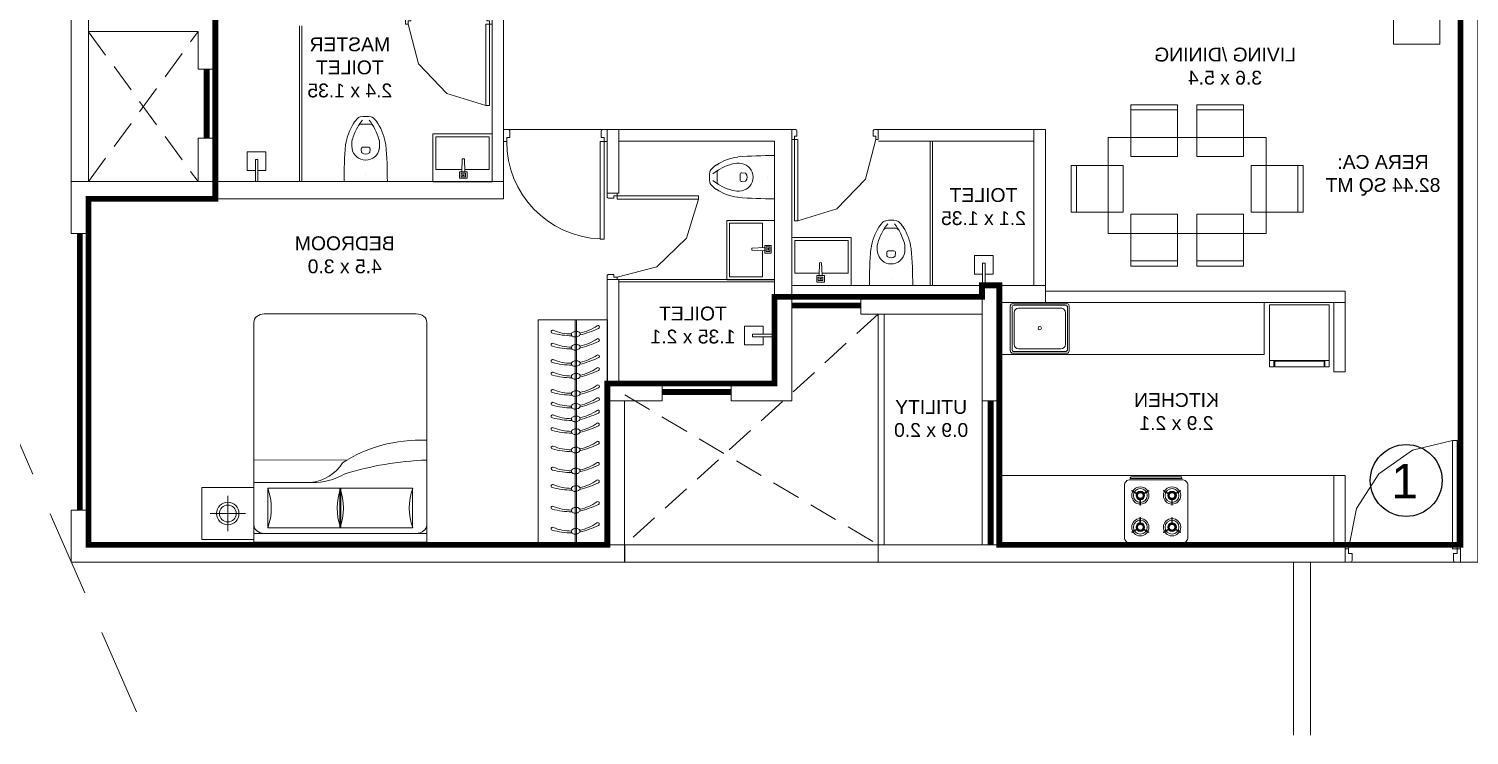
# Model space of a CAD drawing. Header units: inches. Extents: x 27644242 to 29005101, y -955243 to 216979.
# Drawn here: x 28703976 to 28716469, y -348302 to -342177 of the extents above; entities that cross this region are included whole.
import ezdxf

# ---------------------------------------------------------------- set-up
doc = ezdxf.new("R2010")
doc.units = ezdxf.units.IN
doc.header["$MEASUREMENT"] = 0
doc.set_wipeout_variables(frame=1)
for name, pattern in [('01-Xref Col Podium Lvl-1$0$HIDDEN', [0.375, 0.25, -0.125]), ('DASHED2', [0.375, 0.25, -0.125]), ('HIDDEN', [0.375, 0.25, -0.125])]:
    doc.linetypes.add(name, pattern=pattern)
doc.layers.get('Defpoints').update_dxf_attribs({"color": 8})
for name, color, linetype, lineweight in [('AHC-A-DUCT', 14, 'HIDDEN', 5), ('DOOR', 4, 'Continuous', 0), ('DOORS', 1, 'Continuous', 9), ('ELEVATION', 40, 'Continuous', 13), ('FURN', 250, 'Continuous', 0), ('RVA Site Boundary', 17, 'Continuous', 15), ('WALL', 7, 'Continuous', 20), ('WINDOW', 162, 'Continuous', 13)]:
    doc.layers.add(name, color=color, linetype=linetype, lineweight=lineweight)
doc.layers.add('text', color=7, linetype='Continuous')
doc.styles.add('AMITS', font='arial.ttf')

# ---------------------------------------------------------------- blocks, each defined once
blk = doc.blocks.new('A$C65A37FE3-flatten-3')
at = {"layer": 'DOOR', "color": 252, "true_color": 0x939598}
for p, q in [((0, -34), (0, 0)), ((0, 0), (86, 0)), ((11, -45), (56, -45)), ((56, -45), (56, -23)), ((56, -23), (86, -23)), ((86, -23), (86, 0)), ((86, -23), (86, -53)), ((86, -23), (791, -23)), ((86, -53), (791, -53)), ((791, -53), (791, -23)), ((0, -716), (0, -750)), ((11, -705), (56, -705)), ((56, -705), (56, -728)), ((56, -728), (86, -728)), ((86, -728), (86, -750)), ((0, -750), (86, -750))]:
    blk.add_line(p, q, dxfattribs=at)
for points in [[(0, -34), (3, -42), (11, -45)], [(86, -728), (430, -638), (687, -392), (791, -53)], [(11, -705), (6, -707), (2, -711), (0, -716)]]:
    blk.add_lwpolyline(points, dxfattribs=at)
blk = doc.blocks.new('A$C3A956F37-flat-1')
at = {"layer": 'FURN'}
blk.add_line((-168, 90), (0, 90), dxfattribs=at)
for points in [[(-97, 67), (-97, 0), (-259, 0), (-259, 161), (-97, 161), (-97, 90)], [(0, 67), (-191, 67), (-191, 90), (-168, 90)]]:
    blk.add_lwpolyline(points, dxfattribs=at)
blk = doc.blocks.new('A$C3C731254-flat-1')
at = {"layer": 'FURN'}
for p, q in [((-77430, -2820), (-77431, -2802)), ((-77430, -2802), (-77318, -2797)), ((-77430, -2820), (-77318, -2825))]:
    blk.add_line(p, q, dxfattribs=at)
for points in [[(-77233, -3061), (-77648, -3061), (-77648, -2547), (-77233, -2547)], [(-77263, -2843), (-77263, -2778), (-77318, -2778), (-77318, -2843)], [(-77275, -2831), (-77275, -2791), (-77306, -2791), (-77306, -2831)], [(-77287, -2819), (-77287, -2803), (-77293, -2803), (-77293, -2819)]]:
    blk.add_lwpolyline(points, close=True, dxfattribs=at)
blk.add_lwpolyline([(-77339, -2824), (-77339, -3036), (-77623, -3036), (-77623, -2572), (-77339, -2572), (-77339, -2798)], dxfattribs=at)
blk = doc.blocks.new('A$C3D5F2F58')
at = {"color": 0, "linetype": 'ByBlock'}
blk.add_wipeout([(188, 0), (-188, 0), (-185, -125), (-183, -194), (-179, -263), (-176, -302), (-170, -349), (-151, -415), (-144, -433), (-131, -459), (-112, -495), (-106, -504), (-86, -530), (-72, -545), (-64, -553), (-56, -558), (-41, -562), (-23, -564), (3, -565), (30, -563), (47, -561), (56, -558), (74, -543), (101, -511), (135, -451), (158, -392), (171, -340), (179, -260), (185, -136), (187, -46)], dxfattribs=at)
for p, q in [((-188, 0), (188, 0)), ((0, -63), (0, -63)), ((-38, -282), (-36, -255)), ((-24, -298), (24, -298)), ((36, -255), (38, -282)), ((-43, -497), (43, -497))]:
    blk.add_line(p, q, dxfattribs=at)
at = {"color": 0, "linetype": 'ByBlock', "extrusion": (0, 0, -1)}
for centre, major_axis, ratio, start_param, end_param in [((3903, 5), (4088, 164), 0.940247, 3.100232, 3.182953), ((-3903, 5), (-4088, 164), 0.940247, 3.100232, 3.182953), ((0, -305), (84.4, 84.4), 1, 4.07333, 6.922251), ((-27, -256), (6.03, 6.03), 1, 4.01894, 4.852375), ((0, -292), (-38.2, 38.2), 1, 0.139988, 1.430816), ((27, -256), (6.03, 6.03), 1, -0.139979, 0.693472), ((276, -258), (321, 321), 1, 3.353441, 3.79389), ((87, -319), (147, 147), 1, 3.705861, 4.079165), ((326, -246), (-323, 323), 1, 4.816657, 5.23508), ((-24, -284), (10, 10), 1, 2.356198, 4.018929), ((24, -284), (-10, 10), 1, 2.264265, 3.926995), ((-326, -246), (-323, 323), 1, 2.618909, 3.037332), ((-276, -258), (-321, 321), 1, 2.489302, 2.929752), ((-87, -319), (-147, 147), 1, 2.204028, 2.577331), ((-43, -474), (16.1, 16.1), 1, 2.356198, 3.387836), ((43, -474), (16.1, 16.1), 1, 1.324559, 2.356198), ((119, -350), (193, 193), 1, 3.092098, 3.328462), ((-41, -527), (24.1, 24.1), 1, 2.528301, 3.092099), ((0, -292), (-193, 193), 1, 3.75489, 4.099099), ((41, -527), (24.1, 24.1), 1, 1.620298, 2.184095), ((-119, -350), (193, 193), 1, 1.383935, 1.620298)]:
    blk.add_ellipse(centre, major_axis=major_axis, ratio=ratio, start_param=start_param, end_param=end_param, dxfattribs=at)
blk = doc.blocks.new('A$C3E645E75')
at = {"extrusion": (0, 0, -1), "zscale": -0.9999999999999998, "rotation": 179.9999999999989}
blk.add_blockref('A$C3D5F2F58', (0, 0), dxfattribs=at)
blk = doc.blocks.new('A$C6E20521E-flatten-1')
at = {"layer": 'DOORS', "color": 251}
for p, q in [((30, 115), (30, 1054)), ((70, 1054), (30, 1054)), ((70, 115), (70, 1054)), ((30, 115), (0, 115)), ((0, 0), (0, 115)), ((0, 0), (1000, 0)), ((30, 75), (30, 115)), ((30, 115), (70, 115)), ((60, 75), (30, 75)), ((60, 15), (60, 75)), ((940, 15), (940, 75)), ((940, 75), (970, 75)), ((970, 75), (970, 115)), ((970, 115), (1000, 115)), ((1000, 0), (1000, 115)), ((45, 0), (0, 0)), ((955, 0), (1000, 0))]:
    blk.add_line(p, q, dxfattribs=at)
for points in [[(970, 115), (902, 465), (709, 765), (417, 972), (70, 1054)], [(45, 0), (52, 2), (58, 7), (60, 15)], [(940, 15), (944, 4), (955, 0)]]:
    blk.add_lwpolyline(points, dxfattribs=at)
blk = doc.blocks.new('A$C6E20521E-flat-1-flatten-1')
at = {"layer": 'DOORS', "color": 251}
for p, q in [((-63, 103), (-63, 949)), ((-63, 949), (-27, 949)), ((-27, 103), (-27, 949)), ((-900, 0), (-900, 103)), ((-873, 103), (-900, 103)), ((0, 0), (-900, 0)), ((-873, 67), (-873, 103)), ((-846, 67), (-873, 67)), ((-846, 13), (-846, 67)), ((-27, 103), (-63, 103)), ((-54, 13), (-54, 67)), ((-54, 67), (-27, 67)), ((-27, 103), (0, 103)), ((-27, 67), (-27, 103)), ((0, 0), (0, 103)), ((-859, 0), (-900, 0)), ((-40, 0), (0, 0))]:
    blk.add_line(p, q, dxfattribs=at)
at = {"layer": 'DOORS', "color": 251, "extrusion": (0, 0, -1)}
for centre, major_axis, start_param, end_param in [((-27, 103), (-729, -429), 0.531535, 2.059765), ((-859, 13), (-11.7, -6.7), 3.665191, 5.235988), ((-40, 13), (-11.7, -6.7), 5.235988, 6.806784)]:
    blk.add_ellipse(centre, major_axis=major_axis, ratio=1, start_param=start_param, end_param=end_param, dxfattribs=at)
blk = doc.blocks.new('A$C700F438C')
at = {"layer": 'FURN', "color": 8, "extrusion": (-6.65399e-08, 5.27913e-08, 1)}
for p, q in [((0.073, 1.5, 0), (1.83, 1.5, 0)), ((1.98, 1.5, 0), (1.53, 1.5, 0)), ((1.98, 1.5, 0), (1.53, 1.5, 0)), ((1.98, 1.5, 0), (1.53, 1.5, 0)), ((1.904, 1.5, 0), (1.904, 0, 0)), ((0, 0.091, 0), (0, 1.409, 0)), ((1.855, 1.378, 0), (1.512, 1.378, 0)), ((1.512, 1.378, 0), (1.512, 0.747, 0)), ((1.855, 0.747, 0), (1.855, 1.378, 0)), ((1.267, 0.799, 0), (1.267, 0, 0)), ((1.512, 0.122, 0), (1.512, 0.754, 0)), ((1.512, 0.754, 0), (1.855, 0.754, 0)), ((1.855, 0.754, 0), (1.855, 0.122, 0)), ((1.512, 0.747, 0), (1.855, 0.747, 0)), ((1.463, 0.503, 0), (1.463, 0, 0)), ((1.83, 0, 0), (0.074, 0, 0)), ((1.855, 0.122, 0), (1.512, 0.122, 0)), ((1.904, 0, 0), (1.98, 0, 0))]:
    blk.add_line(p, q, dxfattribs=at)
at = {"layer": 'FURN', "linetype": 'Continuous', "lineweight": 0, "extrusion": (-6.65399e-08, 5.27913e-08, 1)}
blk.add_line((1.83, 0, 0), (1.917, 0, 0), dxfattribs=at)
at = {"layer": 'FURN', "color": 8, "extrusion": (6.65399e-08, -5.27913e-08, -1)}
for centre, major_axis, ratio, start_param, end_param in [((0.073, 1.409, 0), (0, -0.0914, 0), 0.803207, 1.570796, 3.141593), ((1.959, 1.454, 0), (0, -1.077, 0), 0.803207, 0.880587, 1.613256), ((3.067, 1.603, 0), (0, -2.243, 0), 0.803207, 1.197175, 1.525138), ((1.83, 1.409, 0), (0, -0.0914, 0), 0.803207, 3.141593, 4.712389), ((1.683, 2.11, 0), (0, -0.762, 0), 0.803207, -0.283794, 0.283794), ((0.669, 0.085, 0), (-0.705, -0.615, 0), 0.604617, 2.952061, 3.536756), ((-0.032, 0.19, 0), (-1.467, -0.494, 0), 0.581007, 3.019706, 3.343381), ((1.684, 0.015, 0), (0, -0.762, 0), 0.803207, 2.857799, 3.425387), ((0.074, 0.091, 0), (0, -0.0914, 0), 0.803207, 0, 1.570796), ((1.83, 0.092, 0), (0, -0.0914, 0), 0.803207, -1.570796, 0)]:
    blk.add_ellipse(centre, major_axis=major_axis, ratio=ratio, start_param=start_param, end_param=end_param, dxfattribs=at)
at = {"layer": 'FURN', "color": 8, "extrusion": (-6.65399e-08, 5.27913e-08, 1)}
for centre, start_param, end_param in [((1.683, 1.485, 0), -0.283794, 0.283794), ((1.684, -0.61, 0), 2.857799, 3.425387)]:
    blk.add_ellipse(centre, major_axis=(0, -0.762, 0), ratio=0.803207, start_param=start_param, end_param=end_param, dxfattribs=at)
blk = doc.blocks.new('BEDROOM')
at = {"layer": 'FURN', "linetype": 'Continuous', "extrusion": (-5.00305e-08, -8.66553e-08, 1)}
for p, q in [((1066, 501, 0), (1066, 193, 0)), ((912, 347, 0), (1220, 347, 0))]:
    blk.add_line(p, q, dxfattribs=at)
at = {"layer": 'FURN', "ltscale": 500}
blk.add_line((1315, 122, 0), (1315, -1378, 0), dxfattribs=at)
at = {"layer": 'FURN', "ltscale": 0.05, "extrusion": (-5.00305e-08, -8.66553e-08, 1), "elevation": 0}
blk.add_lwpolyline([(1291, 122), (841, 122), (841, 572), (1291, 572)], close=True, dxfattribs=at)
at = {"layer": 'FURN', "linetype": 'Continuous', "extrusion": (-5.00305e-08, -8.66553e-08, 1)}
for radius in [97, 72.8]:
    blk.add_circle((1066, 347, 0), radius, dxfattribs=at)
at = {"layer": 'FURN', "extrusion": (-3.01072e-07, 1.30707e-07, 1), "xscale": -1000.000000000015, "yscale": 1000.000000000015, "zscale": 1000.000000000007, "rotation": 180.0236273616612}
blk.add_blockref('A$C700F438C', (-665, 121, 0), dxfattribs=at)
blk = doc.blocks.new('KITCHEN')
at = {"layer": 'FURN'}
for p, q in [((-135610, 231799, 0), (-135610, 232190, 0)), ((-135596, 231813, 0), (-135596, 232176, 0)), ((-135120, 232209, 0), (-135591, 232209, 0)), ((-135578, 231857, 0), (-135578, 232132, 0)), ((-135134, 232195, 0), (-135577, 232195, 0)), ((-135172, 232171, 0), (-135539, 232171, 0)), ((-135133, 232132, 0), (-135133, 231857, 0)), ((-135115, 231813, 0), (-135115, 232176, 0)), ((-135100, 231799, 0), (-135100, 232190, 0)), ((-135120, 231779, 0), (-135591, 231779, 0)), ((-135134, 231794, 0), (-135577, 231794, 0)), ((-135172, 231818, 0), (-135539, 231818, 0))]:
    blk.add_line(p, q, dxfattribs=at)
blk.add_circle((-135356, 231997, 0), 14.6, dxfattribs=at)
for centre, radius, start, end in [((-135591, 232190, 0), 19.4, 89.9999, 179.9999), ((-135577, 232176, 0), 19.4, 89.9999, 179.9999), ((-135539, 232132, 0), 38.9, 89.9999, 179.9999), ((-135172, 232132, 0), 38.9, 359.9999, 89.9999), ((-135134, 232176, 0), 19.4, 359.9999, 89.9999), ((-135120, 232190, 0), 19.4, 359.9999, 89.9999), ((-135591, 231799, 0), 19.4, 180.0001, 270.0001), ((-135577, 231813, 0), 19.4, 180.0001, 270.0001), ((-135539, 231857, 0), 38.9, 179.9999, 269.9999), ((-135172, 231857, 0), 38.9, 269.9999, 359.9999), ((-135134, 231813, 0), 19.4, 270.0001, 0.0001), ((-135120, 231799, 0), 19.4, 270.0001, 0.0001)]:
    blk.add_arc(centre, radius, start, end, dxfattribs=at)
blk = doc.blocks.new('gfff')
at = {"layer": 'FURN'}
for p, q in [((-395, 1840, 0), (206, 1840, 0)), ((-394, 1840, 0), (-394, -110, 0)), ((-125, 1840, 0), (-125, -110, 0)), ((-113, 1840, 0), (-113, -110, 0)), ((206, 1840, 0), (206, -110, 0)), ((-394, -110, 0), (207, -110, 0))]:
    blk.add_line(p, q, dxfattribs=at)
at = {"layer": 'FURN', "extrusion": (-6.40542e-09, 9.36485e-09, 1)}
for points in [[(-87, 1703, 0.057952), (84, 1726, 1.08017), (76, 1751, -0.102886), (-82, 1719, -0.821198)], [(-86, 1589, 0.057952), (84, 1612, 1.08017), (76, 1637, -0.102886), (-82, 1605, -0.821198)], [(-87, 1448, 0.057952), (84, 1471, 1.08017), (76, 1496, -0.102886), (-82, 1464, -0.821198)], [(-86, 1338, 0.057952), (84, 1361, 1.08017), (76, 1386, -0.102886), (-82, 1354, -0.821198)], [(-87, 1188, 0.057952), (84, 1211, 1.08017), (76, 1236, -0.102886), (-82, 1204, -0.821198)], [(-86, 1077, 0.057952), (84, 1100, 1.08017), (76, 1125, -0.102886), (-82, 1093, -0.821198)], [(-86, 968, 0.057952), (84, 992, 1.08017), (76, 1016, -0.102886), (-82, 984, -0.821198)], [(-86, 858, 0.057952), (84, 881, 1.08017), (76, 906, -0.102886), (-82, 874, -0.821198)], [(-86, 698, 0.057952), (84, 722, 1.08017), (76, 746, -0.102886), (-82, 715, -0.821198)], [(-86, 516, 0.057952), (84, 539, 1.08017), (76, 564, -0.102886), (-82, 532, -0.821198)], [(-86, 364, 0.057952), (84, 387, 1.08017), (76, 412, -0.102886), (-82, 380, -0.821198)], [(-86, 176, 0.057952), (85, 199, 1.08017), (76, 224, -0.102886), (-81, 192, -0.821198)], [(-86, -7, 0.057952), (85, 17, 1.08017), (76, 41, -0.102886), (-81, 10, -0.821198)]]:
    blk.add_lwpolyline(points, format="xyb", dxfattribs=at)
for points in [[(-81, 1713, 0.144333), (-83, 1722, 0.107177), (-91, 1731, 0.077818), (-102, 1738, 0.065016), (-117, 1741, 0.065016), (-132, 1741, 0.077818), (-144, 1737, 0.107177), (-154, 1729, 0.144333), (-157, 1721, 0.144333), (-155, 1712, 0.107177), (-148, 1702, 0.077818), (-137, 1696, 0.065016), (-122, 1693, 0.065016), (-106, 1693, 0.077818), (-94, 1697, 0.107177), (-85, 1705, 0.144333)], [(-81, 1599, 0.144333), (-83, 1608, 0.107177), (-91, 1618, 0.077818), (-102, 1624, 0.065016), (-117, 1628, 0.065016), (-132, 1627, 0.077818), (-144, 1623, 0.107177), (-154, 1616, 0.144333), (-157, 1607, 0.144333), (-155, 1598, 0.107177), (-148, 1589, 0.077818), (-137, 1583, 0.065016), (-122, 1579, 0.065016), (-106, 1579, 0.077818), (-94, 1583, 0.107177), (-85, 1591, 0.144333)], [(-81, 1458, 0.144333), (-83, 1467, 0.107177), (-91, 1477, 0.077818), (-102, 1483, 0.065016), (-117, 1487, 0.065016), (-132, 1486, 0.077818), (-144, 1482, 0.107177), (-154, 1475, 0.144333), (-157, 1466, 0.144333), (-155, 1457, 0.107177), (-148, 1448, 0.077818), (-137, 1442, 0.065016), (-122, 1438, 0.065016), (-106, 1439, 0.077818), (-94, 1442, 0.107177), (-85, 1450, 0.144333)], [(-81, 1348, 0.144333), (-83, 1357, 0.107177), (-91, 1366, 0.077818), (-102, 1373, 0.065016), (-117, 1376, 0.065016), (-132, 1376, 0.077818), (-144, 1372, 0.107177), (-154, 1364, 0.144333), (-157, 1356, 0.144333), (-155, 1347, 0.107177), (-148, 1337, 0.077818), (-137, 1331, 0.065016), (-122, 1328, 0.065016), (-106, 1328, 0.077818), (-94, 1332, 0.107177), (-85, 1339, 0.144333)], [(-81, 1198, 0.144333), (-83, 1207, 0.107177), (-91, 1216, 0.077818), (-102, 1223, 0.065016), (-117, 1226, 0.065016), (-132, 1226, 0.077818), (-144, 1222, 0.107177), (-154, 1214, 0.144333), (-157, 1206, 0.144333), (-155, 1197, 0.107177), (-148, 1187, 0.077818), (-137, 1181, 0.065016), (-122, 1178, 0.065016), (-106, 1178, 0.077818), (-94, 1182, 0.107177), (-85, 1190, 0.144333)], [(-81, 1087, 0.144333), (-83, 1096, 0.107177), (-91, 1106, 0.077818), (-102, 1112, 0.065016), (-117, 1116, 0.065016), (-132, 1115, 0.077818), (-144, 1111, 0.107177), (-154, 1104, 0.144333), (-157, 1095, 0.144333), (-155, 1086, 0.107177), (-148, 1077, 0.077818), (-137, 1071, 0.065016), (-122, 1067, 0.065016), (-106, 1067, 0.077818), (-94, 1071, 0.107177), (-85, 1079, 0.144333)], [(-81, 979, 0.144333), (-83, 988, 0.107177), (-91, 997, 0.077818), (-102, 1003, 0.065016), (-117, 1007, 0.065016), (-132, 1006, 0.077818), (-144, 1002, 0.107177), (-153, 995, 0.144333), (-157, 986, 0.144333), (-155, 977, 0.107177), (-148, 968, 0.077818), (-136, 962, 0.065016), (-122, 958, 0.065016), (-106, 959, 0.077818), (-94, 963, 0.107177), (-85, 970, 0.144333)], [(-81, 868, 0.144333), (-83, 877, 0.107177), (-91, 886, 0.077818), (-102, 893, 0.065016), (-117, 896, 0.065016), (-132, 896, 0.077818), (-144, 892, 0.107177), (-153, 884, 0.144333), (-157, 876, 0.144333), (-155, 867, 0.107177), (-148, 858, 0.077818), (-136, 851, 0.065016), (-122, 848, 0.065016), (-106, 848, 0.077818), (-94, 852, 0.107177), (-85, 860, 0.144333)], [(-81, 709, 0.144333), (-83, 718, 0.107177), (-90, 727, 0.077818), (-102, 733, 0.065016), (-116, 737, 0.065016), (-132, 736, 0.077818), (-144, 732, 0.107177), (-153, 725, 0.144333), (-157, 716, 0.144333), (-155, 708, 0.107177), (-147, 698, 0.077818), (-136, 692, 0.065016), (-121, 688, 0.065016), (-106, 689, 0.077818), (-94, 693, 0.107177), (-85, 700, 0.144333)], [(-81, 526, 0.144333), (-83, 535, 0.107177), (-90, 545, 0.077818), (-102, 551, 0.065016), (-116, 555, 0.065016), (-132, 554, 0.077818), (-144, 550, 0.107177), (-153, 543, 0.144333), (-157, 534, 0.144333), (-155, 525, 0.107177), (-147, 516, 0.077818), (-136, 510, 0.065016), (-121, 506, 0.065016), (-106, 506, 0.077818), (-94, 510, 0.107177), (-85, 518, 0.144333)], [(-81, 374, 0.144333), (-83, 383, 0.107177), (-90, 392, 0.077818), (-101, 399, 0.065016), (-116, 402, 0.065016), (-132, 402, 0.077818), (-144, 398, 0.107177), (-153, 390, 0.144333), (-157, 382, 0.144333), (-155, 373, 0.107177), (-147, 364, 0.077818), (-136, 357, 0.065016), (-121, 354, 0.065016), (-106, 354, 0.077818), (-94, 358, 0.107177), (-84, 366, 0.144333)], [(-81, 186, 0.144333), (-83, 195, 0.107177), (-90, 204, 0.077818), (-101, 211, 0.065016), (-116, 214, 0.065016), (-132, 214, 0.077818), (-144, 210, 0.107177), (-153, 202, 0.144333), (-157, 194, 0.144333), (-155, 185, 0.107177), (-147, 175, 0.077818), (-136, 169, 0.065016), (-121, 166, 0.065016), (-106, 166, 0.077818), (-94, 170, 0.107177), (-84, 178, 0.144333)], [(-81, 4, 0.144333), (-83, 13, 0.107177), (-90, 22, 0.077818), (-101, 28, 0.065016), (-116, 32, 0.065016), (-131, 31, 0.077818), (-144, 27, 0.107177), (-153, 20, 0.144333), (-157, 11, 0.144333), (-155, 3, 0.107177), (-147, -7, 0.077818), (-136, -13, 0.065016), (-121, -17, 0.065016), (-106, -16, 0.077818), (-94, -12, 0.107177), (-84, -5, 0.144333)]]:
    blk.add_lwpolyline(points, format="xyb", close=True, dxfattribs=at)
for centre, radius, start, end in [((-311, 1779, 0), 13.2, 55.0212, 243.8495), ((12, 2436, 0), 745, 243.8497, 257.1166), ((-77, 2113, 0), 395, 235.0214, 258.5184), ((-311, 1665, 0), 13.2, 55.0212, 243.8495), ((12, 2323, 0), 745, 243.8497, 257.1166), ((-77, 2000, 0), 395, 235.0214, 258.5184), ((-311, 1524, 0), 13.2, 55.0212, 243.8495), ((12, 2182, 0), 745, 243.8497, 257.1166), ((-77, 1859, 0), 395, 235.0214, 258.5184), ((-311, 1414, 0), 13.2, 55.0212, 243.8495), ((12, 2071, 0), 745, 243.8497, 257.1166), ((-77, 1748, 0), 395, 235.0214, 258.5184), ((-311, 1264), 13.2, 55.0212, 243.8495), ((12, 1921), 745, 243.8497, 257.1166), ((-77, 1598), 395, 235.0214, 258.5184), ((-311, 1153), 13.2, 55.0212, 243.8495), ((12, 1811), 745, 243.8497, 257.1166), ((-77, 1488), 395, 235.0214, 258.5184), ((-310, 1045), 13.2, 55.0212, 243.8495), ((12, 1702), 745, 243.8497, 257.1166), ((-77, 1379), 395, 235.0214, 258.5184), ((-310, 934), 13.2, 55.0212, 243.8495), ((12, 1591), 745, 243.8497, 257.1166), ((-77, 1268), 395, 235.0214, 258.5184), ((-310, 775), 13.2, 55.0212, 243.8495), ((12, 1432), 745, 243.8497, 257.1166), ((-77, 1109), 395, 235.0214, 258.5184), ((-310, 592), 13.2, 55.0212, 243.8495), ((12, 1250), 745, 243.8497, 257.1166), ((-77, 927), 395, 235.0214, 258.5184), ((-310, 440), 13.2, 55.0212, 243.8495), ((12, 1097), 745, 243.8497, 257.1166), ((-76, 774), 395, 235.0214, 258.5184), ((-310, 252), 13.2, 55.0212, 243.8495), ((-76, 586), 395, 235.0214, 258.5184), ((13, 909), 745, 243.8497, 257.1166), ((-310, 70), 13.2, 55.0212, 243.8495), ((13, 727), 745, 243.8497, 257.1166), ((-76, 404), 395, 235.0214, 258.5184)]:
    blk.add_arc(centre, radius, start, end, dxfattribs=at)
blk = doc.blocks.new('hob')
at = {"layer": 'FURN', "extrusion": (2e-16, 7.34249e-08, 1)}
for p, q in [((-747640, 890447), (-747613, 890399)), ((-747636, 890449), (-747608, 890402)), ((-747280, 890449), (-747308, 890402)), ((-747276, 890447), (-747303, 890399)), ((-747640, 890302), (-747613, 890350)), ((-747636, 890300), (-747608, 890347)), ((-747510, 890377), (-747566, 890377)), ((-747510, 890372), (-747566, 890372)), ((-747405, 890377), (-747350, 890377)), ((-747405, 890372), (-747350, 890372)), ((-747280, 890300), (-747308, 890347)), ((-747276, 890302), (-747303, 890350)), ((-747640, 890172), (-747613, 890124)), ((-747636, 890174), (-747608, 890127)), ((-747280, 890174), (-747308, 890127)), ((-747276, 890172), (-747303, 890124)), ((-747640, 890027), (-747613, 890075)), ((-747636, 890025), (-747608, 890072)), ((-747510, 890102), (-747566, 890102)), ((-747510, 890097), (-747566, 890097)), ((-747405, 890102), (-747350, 890102)), ((-747405, 890097), (-747350, 890097)), ((-747280, 890025), (-747308, 890072)), ((-747276, 890027), (-747303, 890075))]:
    blk.add_line(p, q, dxfattribs=at)
at = {"layer": 'FURN', "extrusion": (2e-16, 7.34249e-08, 1), "elevation": 0}
for points in [[(-747233, 889962), (-747683, 889962, -0.414214), (-747733, 890012), (-747733, 890462, -0.414214), (-747683, 890512), (-747233, 890512, -0.414214), (-747183, 890462), (-747183, 890012, -0.414214)], [(-747173, 890462, -0.414214), (-747158, 890447), (-747158, 890027, -0.414214), (-747173, 890012), (-747173, 890027)]]:
    blk.add_lwpolyline(points, format="xyb", close=True, dxfattribs=at)
at = {"layer": 'FURN', "extrusion": (2e-16, 7.34249e-08, 1), "const_width": 20, "elevation": 0}
for points in [[(-747625, 890375, 1), (-747565, 890375, 1)], [(-747290, 890375, 1), (-747350, 890375, 1)], [(-747625, 890100, -1), (-747565, 890100, -1)], [(-747290, 890100, 1), (-747350, 890100, 1)]]:
    blk.add_lwpolyline(points, format="xyb", close=True, dxfattribs=at)
at = {"layer": 'FURN', "extrusion": (2e-16, 7.34249e-08, 1)}
for centre, radius in [((-747595, 890375, 0), 75), ((-747595, 890375, 0), 60), ((-747595, 890375, 0), 37.5), ((-747320, 890375, 0), 75), ((-747320, 890375, 0), 60), ((-747320, 890375, 0), 37.5), ((-747595, 890100, 0), 75), ((-747595, 890100, 0), 60), ((-747320, 890100, 0), 75), ((-747320, 890100, 0), 60), ((-747595, 890100, 0), 37.5), ((-747320, 890100, 0), 37.5)]:
    blk.add_circle(centre, radius, dxfattribs=at)
for centre, start, end in [((-747595, 890375, 0), 118.3146, 121.6854), ((-747320, 890375, 0), 58.3146, 61.6854), ((-747320, 890375, 0), 58.3146, 61.6854), ((-747595, 890375, 0), 238.3146, 241.6854), ((-747595, 890375, 0), 358.3146, 1.6854), ((-747320, 890375, 0), 178.3146, 181.6854), ((-747320, 890375, 0), 298.3146, 301.6854), ((-747595, 890100, 0), 118.3146, 121.6854), ((-747320, 890100, 0), 58.3146, 61.6854), ((-747320, 890100, 0), 58.3146, 61.6854), ((-747595, 890100, 0), 238.3146, 241.6854), ((-747595, 890100, 0), 358.3146, 1.6854), ((-747320, 890100, 0), 178.3146, 181.6854), ((-747320, 890100, 0), 298.3146, 301.6854)]:
    blk.add_arc(centre, 85, start, end, dxfattribs=at)
blk = doc.blocks.new('DINING TBALE')
at = {"layer": 'FURN'}
for p, q in [((552, 1665, 0), (552, 1710, 0)), ((552, 1710, 0), (957, 1710, 0)), ((552, 1665, 0), (552, 1710, 0)), ((957, 1665, 0), (552, 1665, 0)), ((552, 1665, 0), (552, 1260, 0)), ((957, 1665, 0), (552, 1665, 0)), ((957, 1710, 0), (957, 1665, 0)), ((957, 1260, 0), (957, 1665, 0)), ((1123, 1710, 0), (1123, 1665, 0)), ((1528, 1710, 0), (1123, 1710, 0)), ((1123, 1260, 0), (1123, 1665, 0)), ((1123, 1665, 0), (1528, 1665, 0)), ((1123, 1665, 0), (1528, 1665, 0)), ((1528, 1665, 0), (1528, 1710, 0)), ((1528, 1665, 0), (1528, 1710, 0)), ((1528, 1665, 0), (1528, 1260, 0)), ((1726, 1426, 0), (354, 1426, 0)), ((354, 1426, 0), (354, 594, 0)), ((1726, 1426, 0), (1726, 594, 0)), ((552, 1260, 0), (957, 1260, 0)), ((1528, 1260, 0), (1123, 1260, 0)), ((35, 1184, 0), (80, 1184, 0)), ((35, 779, 0), (35, 1184, 0)), ((485, 1184, 0), (80, 1184, 0)), ((80, 1184, 0), (80, 779, 0)), ((80, 1184, 0), (80, 779, 0)), ((485, 779, 0), (485, 1184, 0)), ((1595, 1184, 0), (2000, 1184, 0)), ((1595, 779, 0), (1595, 1184, 0)), ((2045, 1184, 0), (2000, 1184, 0)), ((2000, 1184, 0), (2000, 779, 0)), ((2000, 1184, 0), (2000, 779, 0)), ((2045, 779, 0), (2045, 1184, 0)), ((80, 779, 0), (35, 779, 0)), ((80, 779, 0), (35, 779, 0)), ((80, 779, 0), (485, 779, 0)), ((552, 761, 0), (957, 761, 0)), ((552, 761, 0), (552, 356, 0)), ((957, 761, 0), (957, 356, 0)), ((1123, 761, 0), (1123, 356, 0)), ((1528, 761, 0), (1123, 761, 0)), ((1528, 761, 0), (1528, 356, 0)), ((2000, 779, 0), (1595, 779, 0)), ((2000, 779, 0), (2045, 779, 0)), ((2000, 779, 0), (2045, 779, 0)), ((354, 594, 0), (1726, 594, 0)), ((552, 356, 0), (552, 311, 0)), ((552, 356, 0), (552, 311, 0)), ((957, 356, 0), (552, 356, 0)), ((957, 356, 0), (552, 356, 0)), ((552, 311, 0), (957, 311, 0)), ((957, 311, 0), (957, 356, 0)), ((1123, 311, 0), (1123, 356, 0)), ((1123, 356, 0), (1528, 356, 0)), ((1123, 356, 0), (1528, 356, 0)), ((1528, 311, 0), (1123, 311, 0)), ((1528, 356, 0), (1528, 311, 0)), ((1528, 356, 0), (1528, 311, 0))]:
    blk.add_line(p, q, dxfattribs=at)
blk = doc.blocks.new('FRDG')
at = {"layer": 'FURN', "color": 8, "lineweight": 0, "extrusion": (3.3432e-08, -6.87431e-09, 1), "elevation": 0}
for points in [[(9345.998, -728.492), (9346.508, -728.492), (9346.508, -727.946), (9345.998, -727.946)], [(9346.508, -727.946), (9346.566, -727.946), (9346.566, -727.986), (9346.508, -727.986)], [(9346.514, -727.992), (9346.566, -727.992), (9346.566, -728.444), (9346.514, -728.444)], [(9346.508, -728.452), (9346.566, -728.452), (9346.566, -728.492), (9346.508, -728.492)]]:
    blk.add_lwpolyline(points, close=True, dxfattribs=at)
blk = doc.blocks.new('new bldg 3 bhk')
at = {"layer": 'AHC-A-DUCT', "linetype": 'DASHED2', "ltscale": 1000}
for p, q in [((9000, 2579, 0), (8050, 3879, 0)), ((9000, 3878, 0), (8050, 2579, 0))]:
    blk.add_line(p, q, dxfattribs=at)
at = {"layer": 'ELEVATION', "ltscale": 500, "elevation": 0}
blk.add_lwpolyline([(1250, 1429), (2150, 1429), (2150, -571), (1250, -571)], close=True, dxfattribs=at)
blk.add_lwpolyline([(2100, 1429), (2100, -571), (1300, -571), (1250, -571)], dxfattribs=at)
at = {"layer": 'FURN', "ltscale": 500}
for p, q in [((7150, 3929, 0), (7150, 2579, 0)), ((7170, 3929, 0), (7170, 2579, 0)), ((1680, 1679, 0), (1680, 2929, 0)), ((1700, 1679, 0), (1700, 2929, 0)), ((3050, 1729, 0), (4400, 1729, 0)), ((3050, 1709, 0), (4400, 1709, 0)), ((-1196, 1079, 0), (-1196, 1529, 0)), ((1100, 1079, 0), (-1196, 1079, 0)), ((1100, 29, 0), (-1800, 29, 0))]:
    blk.add_line(p, q, dxfattribs=at)
at = {"layer": 'FURN', "ltscale": 500, "elevation": 0}
blk.add_lwpolyline([(-2720, 3769), (-2720, 4169), (-2320, 4169), (-2320, 3769)], close=True, dxfattribs=at)
at = {"layer": 'WALL'}
for p, q in [((-2900, 7179, 0), (-2900, -721, 0)), ((700, 3029, 0), (700, 1529, 0))]:
    blk.add_line(p, q, dxfattribs=at)
at = {"layer": 'WALL', "ltscale": 500}
for p, q in [((5400, 2429, 0), (5400, 4029, 0)), ((5500, 2579, 0), (5500, 4029, 0)), ((7900, 4029, 0), (7900, 3554, 0)), ((8050, 3554, 0), (8050, 3879, 0)), ((8050, 3879, 0), (9000, 3879, 0)), ((7900, 3554, 0), (8050, 3554, 0)), ((700, 3029, 0), (850, 3029, 0)), ((800, 3029, 0), (800, 1679, 0)), ((2149, 3029, 0), (850, 3029, 0)), ((2900, 679, 0), (2900, 3029, 0)), ((2900, 3029, 0), (4500, 3029, 0)), ((4500, 3029, 0), (4500, 2479, 0)), ((2149, 2929, 0), (800, 2929, 0)), ((3050, 2929, 0), (4400, 2929, 0)), ((7900, 2579, 0), (7900, 2954, 0)), ((7900, 2954, 0), (8050, 2954, 0)), ((8050, 2579, 0), (8050, 2954, 0)), ((9000, 2429, 0), (5400, 2429, 0)), ((9150, 2129, 0), (9000, 2129, 0)), ((700, 1679, 0), (1250, 1679, 0)), ((1250, 679, 0), (1250, 1679, 0)), ((4500, 1729, 0), (4400, 1729, 0)), ((4400, 1729, 0), (4400, 829, 0)), ((4500, 1729, 0), (4500, 729, 0)), ((-1900, 1529, 0), (700, 1529, 0)), ((-1900, 929, 0), (-1900, 1529, 0)), ((-1800, 929, 0), (-1800, 1529, 0)), ((700, 1529, 0), (1100, 1529, 0)), ((1100, 679, 0), (1100, 1529, 0)), ((1250, 1579, 0), (2300, 1579, 0)), ((2300, 1429, 0), (2300, 1579, 0)), ((1250, 1429, 0), (2300, 1429, 0)), ((-1800, 929, 0), (-1900, 929, 0)), ((3425, 829, 0), (3050, 829, 0)), ((3425, 829, 0), (3425, 679, 0)), ((4500, 829, 0), (4025, 829, 0)), ((4025, 829, 0), (4025, 679, 0)), ((1250, 679, 0), (1100, 679, 0)), ((3425, 679, 0), (2900, 679, 0)), ((4500, 679, 0), (4025, 679, 0)), ((-1900, -721, 0), (-1900, 29, 0)), ((-1800, 29, 0), (-1900, 29, 0)), ((-1800, -571, 0), (-1800, 29, 0)), ((9000, -271, 0), (9150, -271, 0)), ((-1900, -721, 0), (-1900, -571, 0)), ((4350, -571, 0), (9000, -571, 0)), ((-3050, -721, 0), (-2900, -721, 0)), ((1100, -721, 0), (1250, -721, 0)), ((4350, -721, 0), (9150, -721, 0))]:
    blk.add_line(p, q, dxfattribs=at)
at = {"layer": 'WALL', "transparency": 33554687}
for p, q in [((4400, 3029, 0), (4400, 2479, 0)), ((9150, 2579, 0), (9150, 2129, 0)), ((4500, 2479, 0), (4400, 2479, 0)), ((9000, 2429, 0), (9000, 2129, 0)), ((4400, 1679, 0), (4400, 829, 0)), ((4350, 679, 0), (4350, -721, 0)), ((4500, 729, 0), (4500, -571, 0)), ((9000, -271, 0), (9000, -571, 0)), ((9150, -271, 0), (9150, -721, 0))]:
    blk.add_line(p, q, dxfattribs=at)
at = {"layer": 'WALL', "ltscale": 500, "elevation": 0}
blk.add_lwpolyline([(9150, 2579), (9000, 2579), (9000, 4029), (9150, 4029)], close=True, dxfattribs=at)
for points in [[(-1900, 1629), (700, 1629)], [(-1900, 1529), (-1900, 1629)], [(-1800, -571), (2150, -571), (2150, -721), (-1900, -721)]]:
    blk.add_lwpolyline(points, dxfattribs=at)
at = {"layer": 'WINDOW', "ltscale": 500, "const_width": 50, "elevation": 0}
for points in [[(7975, 2954), (7975, 3554)], [(9075, -271), (9075, 2129)], [(2300, 1504), (2900, 1504)], [(3425, 754), (4025, 754)], [(1175, -571), (1175, 679)]]:
    blk.add_lwpolyline(points, dxfattribs=at)
for name, p, rotation in [('A$C3C731254-flat-1', (8560, -74655, 0), 269.9999999999912), ('A$C3A956F37-flat-1', (7463, 2579, 0), 269.9999999999912), ('A$C3C731254-flat-1', (-74184, -819, 0), 180), ('A$C3A956F37-flat-1', (3050, 1324, 0), 180)]:
    blk.add_blockref(name, p, dxfattribs=dict(rotation=rotation))
at = {"xscale": -1, "rotation": 90.00000000000001}
for name, p in [('A$C3C731254-flat-1', (-161, -75555, 0)), ('A$C3A956F37-flat-1', (1314, 1679, 0))]:
    blk.add_blockref(name, p, dxfattribs=at)
at = {"layer": 'DOOR', "ltscale": 500, "rotation": 180}
blk.add_blockref('A$C6E20521E-flat-1-flatten-1', (4500, 3029, 0), dxfattribs=at)
at = {"layer": 'FURN', "ltscale": 1000}
blk.add_blockref('DINING TBALE', (-1569, 1535, 0), dxfattribs=at)
at = {"layer": 'FURN', "extrusion": (0, 0, -1), "xscale": -1, "zscale": -1, "rotation": 0.0002197302559409019}
blk.add_blockref('A$C3E645E75', (-2039, 1679, 0), dxfattribs=at)
at = {"layer": 'FURN', "extrusion": (6.40542e-09, 9.36485e-09, 1), "xscale": -950.0000000000178, "yscale": 950.0000000000115, "zscale": 950.0000000000107, "rotation": 89.97491652646735}
blk.add_blockref('FRDG', (-689423, 8880511, 0), dxfattribs=at)
at = {"layer": 'FURN'}
blk.add_blockref('KITCHEN', (136105, -230689, 0), dxfattribs=at)
at = {"layer": 'FURN', "ltscale": 500}
blk.add_blockref('gfff', (4893, -461, 0), dxfattribs=at)
at = {"layer": 'FURN', "ltscale": 500, "rotation": 270}
blk.add_blockref('BEDROOM', (7445, 767, 0), dxfattribs=at)
at = {"layer": 'FURN', "rotation": 90.00000000000875}
blk.add_blockref('hob', (889977, 747177, 0), dxfattribs=at)
at = {"layer": 'WALL', "ltscale": 500, "xscale": -1, "rotation": 89.99999999999899}
blk.add_blockref('A$C65A37FE3-flatten-3', (5500, 4029, 0), dxfattribs=at)
at = {"layer": 'WALL', "ltscale": 500, "xscale": -1}
blk.add_blockref('A$C65A37FE3-flatten-3', (4500, 2479, 0), dxfattribs=at)
at = {"layer": 'WALL', "ltscale": 500}
blk.add_blockref('A$C6E20521E-flatten-1', (-2900, -721, 0), dxfattribs=at)
at = {"layer": 'text', "ltscale": 100, "char_height": 120, "width": 1715.23, "attachment_point": 3, "style": 'AMITS'}
for s, insert in [('\\pxqc;MASTER \\PTOILET\\P2.4 x 1.35', (7591, 3829, 0)), ('\\pxqc;LIVING /DINING\\P3.6 x 5.4', (0, 3740, 0)), ('\\pxqc;RERA CA: \\P82.44 SQ MT', (-1370, 2809, 0)), ('\\pxqc;TOILET\\P2.1 x 1.35', (2095, 2522, 0)), ('\\pxqc;BEDROOM\\P4.5 x 3.0', (7635, 2104, 0)), ('\\pxqc;TOILET\\P1.35 x 2.1', (4615, 1495, 0)), ('\\pxqc;KITCHEN\\P2.9 x 2.1', (421, 745, 0)), ('\\pxqc;UTILITY\\P0.9 x 2.0', (2549, 685, 0))]:
    blk.add_mtext(s, dxfattribs=dict(at, insert=insert))
at = {"layer": 'Defpoints', "ltscale": 500, "elevation": 0}
blk.add_lwpolyline([(-2900, -571, 50, 50, 0), (1100, -571, 50, 50, 0), (1100, 1679, 50, 50, 0), (1250, 1679, 50, 50, 0), (1250, 1579, 50, 50, 0), (3050, 1579, 50, 50, 0), (3050, 829, 50, 50, 0), (4500, 829, 50, 50, 0), (4500, -571, 50, 50, 0), (9000, -571, 50, 50, 0), (9000, 2429, 50, 50, 0), (7900, 2429, 50, 50, 0), (7900, 4029, 50, 50, 0), (9000, 4029, 50, 50, 0), (9000, 7029, 50, 50, 0), (4400, 7029, 50, 50, 0), (4400, 7029, 50, 50, 0), (700, 7029, 50, 50, 0), (700, 7029, 50, 50, 0), (-2900, 7029, 50, 50, 0), (-2900, -571, 50, 50, 0)], format="xyseb", dxfattribs=at)
at = {"layer": 'ELEVATION', "ltscale": 500}
blk.add_line((1250, 1679, 0), (2900, 1679, 0), dxfattribs=at)
at = {"layer": 'WALL', "ltscale": 500, "rotation": 270.0000000000009}
blk.add_blockref('A$C65A37FE3-flatten-3', (2900, 3029, 0), dxfattribs=at)
at = {"layer": 'FURN', "extrusion": (0, 0, -1), "zscale": -1}
for p, rotation in [((-6596, 2579, 0), 359.9997802697439), ((-3050, 2617, 0), 89.99978026974398)]:
    blk.add_blockref('A$C3E645E75', p, dxfattribs=dict(at, rotation=rotation))
at = {"layer": 'WALL', "ltscale": 500}
blk.add_line((3050, 829, 0), (3050, 2929, 0), dxfattribs=at)
at = {"layer": 'WALL'}
blk.add_line((5400, 2579, 0), (9000, 2579, 0), dxfattribs=at)
blk = doc.blocks.new('A$C4D4B4B8A')
at = {"layer": 'WALL', "ltscale": 500}
blk.add_lwpolyline([(-100, 0), (50, 0), (50, 7900), (-100, 7900)], close=True, dxfattribs=at)

msp = doc.modelspace()

# ---------------------------------------------------------------- linework, layer by layer
at = {"layer": 'WALL', "ltscale": 500}
for p, q in [((28714943.9, -346801.7), (28714943.9, -348301.7)), ((28715093.9, -346801.7), (28715093.9, -348301.7))]:
    msp.add_line(p, q, dxfattribs=at)
msp.add_lwpolyline([(28709143.9, -346801.7), (28711343.9, -346801.7), (28711343.9, -346651.7), (28709143.9, -346651.7)], close=True, dxfattribs=at)

# ---------------------------------------------------------------- next in the draw order: block references
at = {"layer": 'WALL', "color": 1, "ltscale": 500, "xscale": -1}
msp.add_blockref('new bldg 3 bhk', (28713493.5, -346080.5, 0), dxfattribs=at)

# ---------------------------------------------------------------- next in the draw order: linework, layer by layer
at = {"layer": 'AHC-A-DUCT', "linetype": 'DASHED2', "ltscale": 1000}
for p, q in [((28711343.9, -344651.7), (28709143.9, -346651.8)), ((28709143.9, -345351.7), (28711343.9, -346651.7))]:
    msp.add_line(p, q, dxfattribs=at)
at = {"layer": 'text', "color": 1, "ltscale": 500}
msp.add_circle((28715922.8, -346093.4), 311.4, dxfattribs=at)

# ---------------------------------------------------------------- next in the draw order: block references
at = {"color": 2, "ltscale": 500}
msp.add_blockref('A$C4D4B4B8A', (28716493.9, -346801.7), dxfattribs=at)

# ---------------------------------------------------------------- next in the draw order: texts
at = {"layer": 'text', "color": 1, "ltscale": 100, "insert": (28715536.8, -345949), "char_height": 300, "width": 744.906, "attachment_point": 1, "style": 'AMITS'}
msp.add_mtext('\\pxqc;1', dxfattribs=at)

# ---------------------------------------------------------------- next in the draw order: linework, layer by layer
at = {"layer": 'RVA Site Boundary', "linetype": '01-Xref Col Podium Lvl-1$0$HIDDEN', "ltscale": 3000}
msp.add_lwpolyline([(28749146.1, -354436.3), (28741844.7, -354853.2), (28733400.5, -355621.8), (28732684.5, -355773.7), (28731940.1, -355950.2), (28712889.4, -360962.2), (28711197.7, -361442.5), (28711066.7, -361479.4), (28710744.1, -361554.5), (28707606.6, -354288), (28700145.1, -337167.6), (28699705.3, -336173.5), (28714627.6, -336025.6), (28721176.3, -336084.5), (28728670, -336062.4), (28742980.7, -336067.7), (28767228.6, -336086.7)], dxfattribs=at)

doc.saveas('drawing.dxf')
